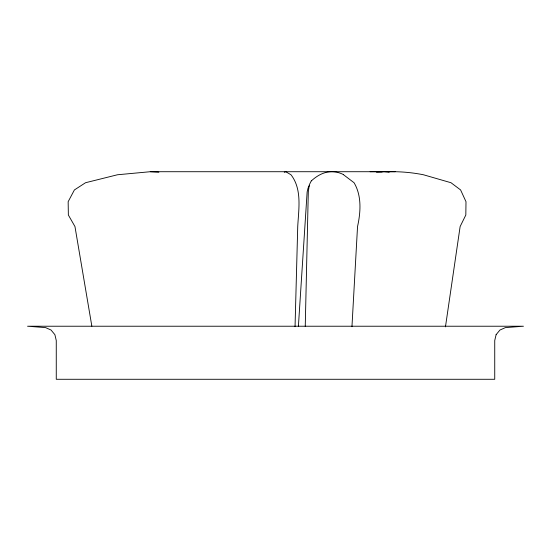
<?xml version="1.0" encoding="UTF-8"?>
<svg xmlns="http://www.w3.org/2000/svg" width="551" height="551" viewBox="0 0 551 551"><rect width="100%" height="100%" fill="white"/><g stroke="black" fill="none" stroke-linecap="round" stroke-linejoin="round"><path stroke-width="0.83" d="M305.247 326.385L308.305 191.893L309.29 184.86L311.377 180.652M295.047 326.688L297.733 226.557C298.601 209.421 302.313 189.337 290.983 174.763L285.769 171.719L284.275 172.284M351.958 326.688L357.537 226.557C360.719 212.211 361.842 195.812 354.059 182.725L343.555 174.763M298.394 326.385L307.141 191.893L308.043 188.153A13.245 12.37 90 0 1 309.483 185.467M445.456 326.867L460.126 226.557L465.822 215.007L465.994 201.694L460.595 189.937L450.993 182.725L423.43 174.763A218.341 187.244 -90 0 0 388.483 171.733M395.163 171.719L150.271 171.719L117.487 174.763L85.55 182.725L74.399 189.937L68.159 201.694L68.358 215.007L74.964 226.557L91.852 326.199M376.498 172.181L384.081 171.719L389.123 172.188M150.271 171.719L158.86 172.188M311.391 180.852A218.995 71.513 -89.9 0 1 343.562 174.646M370.107 171.726A218.286 203.856 -90 0 1 382.118 171.878M496.107 334.677L494.736 340.525L494.736 379.281L56.264 379.281L56.264 340.525L54.893 334.677L51.057 330.042L45.581 327.604L27.55 326.226L523.45 326.226L505.419 327.604L499.936 330.042L496.107 334.677"/></g></svg>
